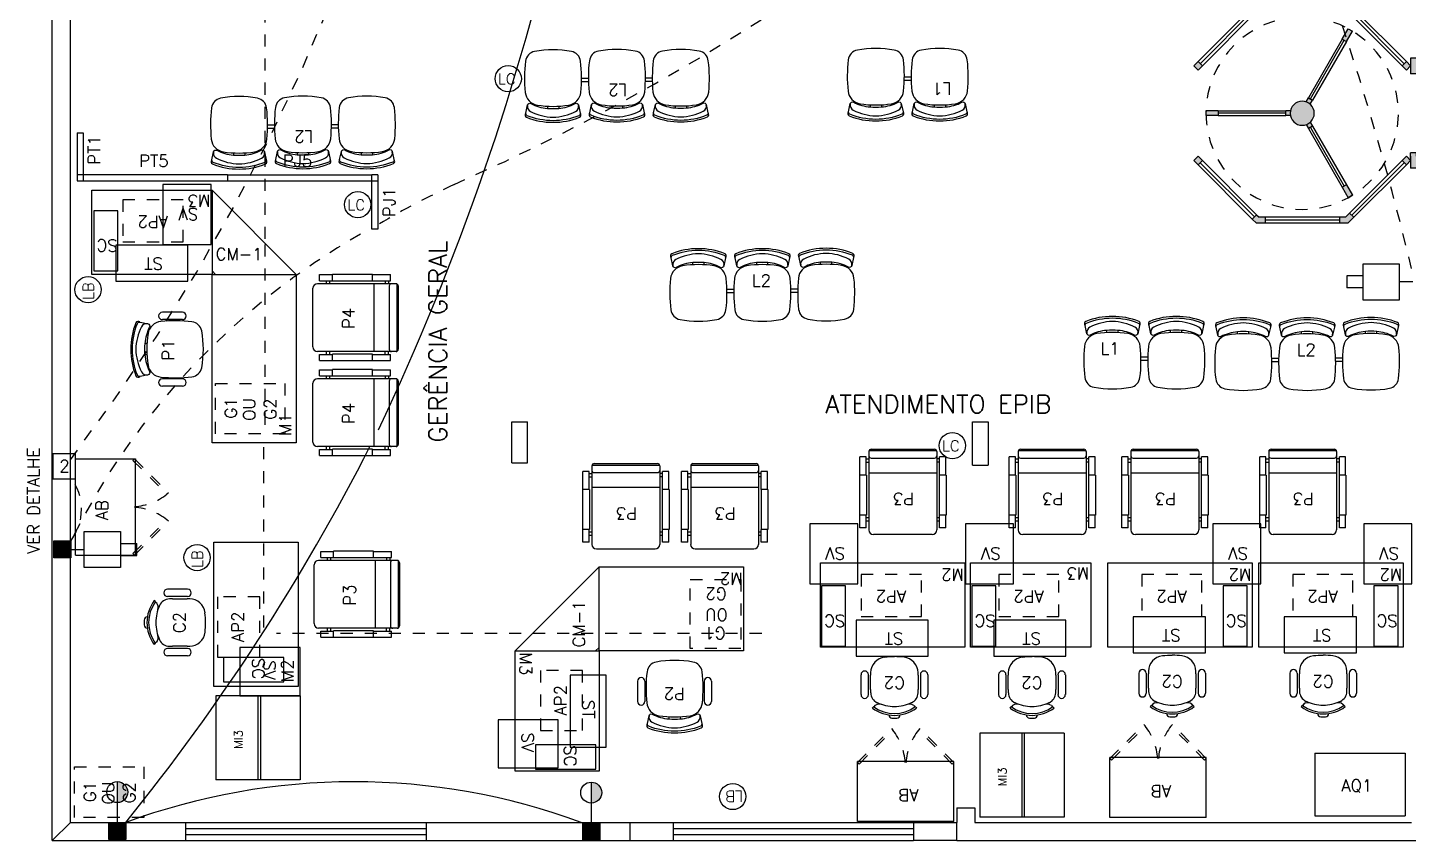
# Model space of a CAD drawing. Extents: x 16 to 124, y 36 to 90.
# Drawn here: x 40.51 to 51.99, y 36.62 to 43.38 of the extents above; entities that cross this region are included whole.
import ezdxf

# ---------------------------------------------------------------- set-up
doc = ezdxf.new("R2010")
doc.units = 0
doc.header["$LTSCALE"] = 0.02
for name, pattern in [('DASHDOT', [1, 0.5, -0.25, 0, -0.25]), ('DASHED2', [0.375, 0.25, -0.125]), ('HIDDEN', [0.375, 0.25, -0.125]), ('HIDDEN2', [0.1875, 0.125, -0.0625])]:
    doc.linetypes.add(name, pattern=pattern)
doc.layers.get('0').update_dxf_attribs({"linetype": 'CONTINUOUS'})
for name, color, linetype in [('ACESSORIOS', 6, 'CONTINUOUS'), ('BLOCOS', 1, 'CONTINUOUS'), ('CADEIRAS', 6, 'CONTINUOUS'), ('CAIXAS', 7, 'CONTINUOUS'), ('CAN-ALARME', 10, 'DASHDOT'), ('CAN-SENSOR', 9, 'DASHED2'), ('CANALETAS', 4, 'CONTINUOUS'), ('CODIGO', 6, 'CONTINUOUS'), ('DIVBIOMBO', 3, 'CONTINUOUS'), ('ESQUAD-SOLID', 6, 'CONTINUOUS'), ('ESQUADRIA', 1, 'CONTINUOUS'), ('ESQUADRIA-F', 6, 'CONTINUOUS'), ('MESAS', 1, 'CONTINUOUS'), ('PAREDES', 7, 'CONTINUOUS'), ('PISO', 6, 'CONTINUOUS'), ('TEXTO', 7, 'CONTINUOUS')]:
    doc.layers.add(name, color=color, linetype=linetype)
doc.styles.add('COTAS', font='romans.shx', dxfattribs={"width": 0.75})
doc.styles.add('ROMANS', font='simplex.shx')

# ---------------------------------------------------------------- blocks, each defined once
blk = doc.blocks.new('MI3')
at = {"layer": 'MESAS'}
for p, q in [((0.7, 0), (0, 0)), ((0, -0.7), (0, 0)), ((0.7, -0.7), (0.7, 0)), ((0.7, -0.35), (0, -0.35)), ((0.7, -0.37), (0, -0.37)), ((0.7, -0.7), (0, -0.7))]:
    blk.add_line(p, q, dxfattribs=at)
at = {"layer": 'CODIGO', "style": 'ROMANS'}
blk.add_text('MI3', height=0.07, dxfattribs=at).set_placement((0.258, -0.222, -0.64))
blk = doc.blocks.new('P3')
at = {"layer": 'CADEIRAS'}
for p, q in [((0, 0), (0, -0.106)), ((0, 0), (0.052, 0)), ((0.052, 0), (0.052, -0.106)), ((0.075, -0.635), (0.075, 0.018)), ((0.113, 0.056), (0.602, 0.056)), ((0.639, -0.635), (0.639, 0.018)), ((0.663, 0), (0.714, 0)), ((0.663, 0), (0.663, -0.106)), ((0.714, 0), (0.714, -0.106)), ((-0.002, -0.439), (-0.002, -0.106)), ((-0.002, -0.106), (0.054, -0.106)), ((0.052, -0.056), (0.075, -0.056)), ((0.052, -0.084), (0.075, -0.084)), ((0.054, -0.439), (0.054, -0.106)), ((0.639, -0.056), (0.663, -0.056)), ((0.639, -0.084), (0.663, -0.084)), ((0.66, -0.106), (0.717, -0.106)), ((0.66, -0.439), (0.66, -0.106)), ((0.717, -0.439), (0.717, -0.106)), ((-0.002, -0.439), (0.054, -0.439)), ((0, -0.439), (0, -0.589)), ((0.052, -0.439), (0.052, -0.589)), ((0.075, -0.455), (0.639, -0.455)), ((0.66, -0.439), (0.717, -0.439)), ((0.663, -0.439), (0.663, -0.589)), ((0.714, -0.439), (0.714, -0.589)), ((0.052, -0.545), (0.075, -0.545)), ((0.052, -0.573), (0.075, -0.573)), ((0.663, -0.545), (0.639, -0.545)), ((0.663, -0.573), (0.639, -0.573)), ((0, -0.589), (0.052, -0.589)), ((0.638, -0.642), (0.076, -0.642)), ((0.62, -0.579), (0.094, -0.579)), ((0.62, -0.654), (0.094, -0.654)), ((0.663, -0.589), (0.714, -0.589))]:
    blk.add_line(p, q, dxfattribs=at)
for centre, radius, start, end in [((0.113, 0.018), 0.0376, 90, 180), ((0.602, 0.018), 0.0376, 0, 90), ((0.094, -0.598), 0.0188, 90, 180), ((0.094, -0.635), 0.0188, 180, 270), ((0.62, -0.598), 0.0188, 0, 90), ((0.62, -0.635), 0.0188, 270, 0)]:
    blk.add_arc(centre, radius, start, end, dxfattribs=at)
at = {"layer": 'CODIGO', "style": 'ROMANS'}
blk.add_text('P3', height=0.1, dxfattribs=at).set_placement((0.263, -0.29))
blk = doc.blocks.new('A$C33302E0F')
at = {"layer": 'CADEIRAS'}
for p, q in [((0.185, 0.455), (0.185, 0.473)), ((0.279, 0.455), (0.279, 0.473)), ((0.716, 0.455), (0.716, 0.473)), ((0.81, 0.455), (0.81, 0.473)), ((1.247, 0.458), (1.247, 0.476)), ((1.341, 0.458), (1.341, 0.476)), ((0.468, 0.253), (0.526, 0.253)), ((0.468, 0.253), (0.478, 0.253)), ((0.999, 0.256), (1.058, 0.256)), ((0.469, 0.225), (0.526, 0.225)), ((1, 0.228), (1.057, 0.228))]:
    blk.add_line(p, q, dxfattribs=at)
for points in [[(0.458, 0.514, 0.481357), (0.453, 0.547, 0.097119), (0.232, 0.589, 0.097119), (0.011, 0.547, 0.481357), (0.005, 0.514)], [(0.185, 0.473, 0.100785), (0.047, 0.433, -0.49505), (0.02, 0.445), (0.006, 0.512, -0.365963), (0.017, 0.534, -0.0944), (0.232, 0.576, -0.0944), (0.447, 0.534, -0.365963), (0.458, 0.512), (0.443, 0.445, -0.49505), (0.416, 0.433, 0.100785), (0.279, 0.473, 0.100785)], [(0.99, 0.514, 0.481357), (0.984, 0.547, 0.097119), (0.763, 0.589, 0.097119), (0.542, 0.547, 0.481357), (0.536, 0.514)], [(0.716, 0.473, 0.100785), (0.578, 0.433, -0.49505), (0.551, 0.445), (0.537, 0.512, -0.365963), (0.548, 0.534, -0.0944), (0.763, 0.576, -0.0944), (0.978, 0.534, -0.365963), (0.989, 0.512), (0.975, 0.445, -0.49505), (0.947, 0.433, 0.100785), (0.81, 0.473, 0.100785)], [(1.521, 0.517, 0.481357), (1.515, 0.55, 0.097119), (1.294, 0.592, 0.097119), (1.073, 0.55, 0.481357), (1.067, 0.517)], [(1.247, 0.476, 0.100785), (1.11, 0.436, -0.49505), (1.082, 0.448), (1.068, 0.515, -0.365963), (1.079, 0.537, -0.0944), (1.294, 0.579, -0.0944), (1.509, 0.537, -0.365963), (1.52, 0.515), (1.506, 0.448, -0.49505), (1.479, 0.436, 0.100785), (1.341, 0.476, 0.100785)], [(0.444, 0.448, 0.344642), (0.419, 0.5, 0.1068), (0.232, 0.547, 0.1068), (0.045, 0.5, 0.344642), (0.02, 0.448)], [(0.975, 0.448, 0.344642), (0.95, 0.5, 0.1068), (0.763, 0.547, 0.1068), (0.576, 0.5, 0.344642), (0.551, 0.448)], [(1.506, 0.451, 0.344642), (1.481, 0.503, 0.1068), (1.294, 0.55, 0.1068), (1.107, 0.503, 0.344642), (1.082, 0.451)]]:
    blk.add_lwpolyline(points, format="xyb", dxfattribs=at)
for points in [[(0.101, 0.446, 0.340817), (0, 0.34, 0.05523), (0.003, 0.081, 0.328643), (0.079, 0, 0.09095), (0.384, 0, 0.328643), (0.461, 0.081, 0.05523), (0.463, 0.34, 0.340817), (0.363, 0.446, 0.077917)], [(0.632, 0.446, 0.340817), (0.532, 0.34, 0.05523), (0.534, 0.081, 0.328643), (0.61, 0, 0.09095), (0.916, 0, 0.328643), (0.992, 0.081, 0.05523), (0.994, 0.34, 0.340817), (0.894, 0.446, 0.077917)], [(1.163, 0.449, 0.340817), (1.063, 0.343, 0.05523), (1.065, 0.084, 0.328643), (1.141, 0.003, 0.09095), (1.447, 0.003, 0.328643), (1.523, 0.084, 0.05523), (1.525, 0.343, 0.340817), (1.425, 0.449, 0.077917)]]:
    blk.add_lwpolyline(points, format="xyb", close=True, dxfattribs=at)
for centre in [(0.232, -0.04), (0.763, -0.04), (1.294, -0.037)]:
    blk.add_arc(centre, 0.515, 84.7595, 95.2405, dxfattribs=at)
at = {"layer": 'CODIGO', "style": 'ROMANS'}
blk.add_text('L2', height=0.1, dxfattribs=at).set_placement((0.676, 0.274))
blk = doc.blocks.new('C2')
at = {"layer": 'CADEIRAS'}
for p, q in [((-0.198, -0.092), (-0.204, -0.084)), ((-0.182, -0.105), (-0.192, -0.092)), ((0.141, -0.105), (0.15, -0.092)), ((0.157, -0.092), (0.163, -0.084)), ((-0.298, -0.361), (-0.298, -0.195)), ((-0.237, -0.361), (-0.237, -0.195)), ((0.196, -0.361), (0.196, -0.195)), ((0.257, -0.361), (0.257, -0.195)), ((-0.218, -0.357), (-0.218, -0.237)), ((0.177, -0.237), (0.177, -0.357))]:
    blk.add_line(p, q, dxfattribs=at)
for centre, radius, start, end in [((-0.021, -0.328), 0.329, 86.4167, 93.5833), ((-0.021, -0.328), 0.305, 53.1301, 126.8699), ((-0.194, -0.089), 0.0047, 216.8699, 305.9604), ((-0.021, -0.328), 0.291, 54.0396, 125.9604), ((-0.146, -0.054), 0.0623, 234.3405, 285.7396), ((-0.021, -0.435), 0.338, 90, 114.9388), ((-0.039, -0.028), 0.0282, 93.5833, 176.6281), ((-0.021, -0.435), 0.338, 65.0612, 90), ((-0.002, -0.028), 0.0282, 3.3719, 86.4167), ((0.105, -0.054), 0.0623, 254.2604, 305.6595), ((0.153, -0.089), 0.0047, 234.0396, 323.1301), ((-0.267, -0.195), 0.0306, 0, 180), ((-0.124, -0.213), 0.094, 114.9388, 178.3074), ((0.675, -0.237), 0.893, 178.3074, 180), ((0.082, -0.213), 0.094, 1.6926, 65.0612), ((-0.716, -0.237), 0.893, 0, 1.6926), ((0.226, -0.195), 0.0306, 0, 180), ((-0.267, -0.361), 0.0306, 180, 0), ((0.487, -0.357), 0.705, 180, 181.7293), ((-0.086, -0.375), 0.132, 181.7293, 263.155), ((0.045, -0.375), 0.132, 276.845, 358.2707), ((-0.528, -0.357), 0.705, 358.2707, 360), ((0.226, -0.361), 0.0306, 180, 0), ((-0.021, 0.171), 0.682, 263.155, 270), ((-0.021, 0.171), 0.681, 270, 276.845)]:
    blk.add_arc(centre, radius, start, end, dxfattribs=at)
at = {"layer": 'CODIGO', "style": 'ROMANS'}
blk.add_text('C2', height=0.1, dxfattribs=at).set_placement((-0.108, -0.343))
blk = doc.blocks.new('AP2')
at = {"layer": 'ACESSORIOS', "linetype": 'HIDDEN'}
blk.add_lwpolyline([(0, 0), (0, -0.35), (0.5, -0.35), (0.5, 0)], close=True, dxfattribs=at)
at = {"layer": 'CODIGO', "style": 'ROMANS'}
blk.add_text('AP2', height=0.1, dxfattribs=at).set_placement((0.125, -0.217))
blk = doc.blocks.new('G1OUG2')
at = {"layer": 'ACESSORIOS', "linetype": 'HIDDEN'}
blk.add_lwpolyline([(0, 0), (-0.42, 0), (-0.42, 0.575), (0, 0.575)], close=True, dxfattribs=at)
at = {"layer": 'CODIGO', "style": 'ROMANS'}
for s, p in [('G1', (-0.293, 0.398)), ('OU', (-0.312, 0.245)), ('G2', (-0.302, 0.07))]:
    blk.add_text(s, height=0.1, dxfattribs=at).set_placement(p)
blk = doc.blocks.new('SC')
at = {"layer": 'ACESSORIOS'}
blk.add_lwpolyline([(0, 0), (0, -0.5), (0.2, -0.5), (0.2, 0)], close=True, dxfattribs=at)
at = {"layer": 'CODIGO', "style": 'ROMANS'}
blk.add_text('SC', height=0.1, dxfattribs=at).set_placement((0.003, -0.261))
blk = doc.blocks.new('SV')
at = {"layer": 'ACESSORIOS'}
blk.add_lwpolyline([(0, 0), (0, -0.5), (0.4, -0.5), (0.4, 0)], close=True, dxfattribs=at)
at = {"layer": 'CODIGO', "style": 'ROMANS'}
blk.add_text('SV', height=0.1, dxfattribs=at).set_placement((0.107, -0.303))
blk = doc.blocks.new('LB')
at = {"layer": 'ACESSORIOS'}
blk.add_circle((0, 0), 0.109, dxfattribs=at)
at = {"layer": 'CODIGO', "style": 'ROMANS'}
blk.add_text('LB', height=0.09, dxfattribs=at).set_placement((-0.086, -0.047))
blk = doc.blocks.new('M3')
at = {"layer": 'MESAS'}
blk.add_lwpolyline([(0, 0), (0, 0.7), (1, 0.7), (1, 0)], close=True, dxfattribs=at)
at = {"layer": 'CODIGO', "style": 'ROMANS'}
blk.add_text('M3', height=0.1, dxfattribs=at).set_placement((0.013, 0.039))
blk = doc.blocks.new('AB')
at = {"layer": 'CODIGO', "linetype": 'HIDDEN2'}
for p, q in [((0, -0.491), (0.281, -0.773)), ((0.013, -0.478), (0.294, -0.76)), ((0.787, -0.478), (0.506, -0.76)), ((0.8, -0.491), (0.519, -0.773)), ((0.281, -0.773), (0.294, -0.76)), ((0.519, -0.773), (0.506, -0.76))]:
    blk.add_line(p, q, dxfattribs=at)
for centre, start, end in [((-0.095, -0.456), 321.9199, 355.9227), ((0.895, -0.456), 184.0773, 218.0801)]:
    blk.add_arc(centre, 0.493, start, end, dxfattribs=at)
at = {"layer": 'MESAS'}
for p, q in [((0, 0), (0.8, 0)), ((0, 0), (0, -0.5)), ((0.8, 0), (0.8, -0.5)), ((0, -0.5), (0.013, -0.5)), ((0.013, -0.5), (0.782, -0.5)), ((0.782, -0.5), (0.8, -0.5)), ((0.8, -0.5), (0.787, -0.5))]:
    blk.add_line(p, q, dxfattribs=at)
at = {"layer": 'MESAS', "linetype": 'HIDDEN2'}
for p, q in [((0.013, -0.478), (0, -0.491)), ((0.787, -0.478), (0.8, -0.491))]:
    blk.add_line(p, q, dxfattribs=at)
at = {"layer": 'CODIGO', "style": 'ROMANS'}
blk.add_text('AB', height=0.1, dxfattribs=at).set_placement((0.291, -0.27))
blk = doc.blocks.new('P1')
at = {"layer": 'CADEIRAS'}
for p, q in [((0, 0), (0, 0.018)), ((0.094, 0), (0.094, 0.018)), ((-0.26, -0.295), (-0.26, -0.128)), ((-0.199, -0.295), (-0.199, -0.128)), ((0.294, -0.295), (0.294, -0.128)), ((0.355, -0.295), (0.355, -0.128))]:
    blk.add_line(p, q, dxfattribs=at)
for points in [[(0.274, 0.059, 0.481357), (0.268, 0.092, 0.097119), (0.047, 0.134, 0.097119), (-0.174, 0.092, 0.481357), (-0.18, 0.059)], [(0, 0.018, 0.100785), (-0.138, -0.022, -0.49505), (-0.165, -0.009), (-0.179, 0.057, -0.365963), (-0.168, 0.079, -0.0944), (0.047, 0.121, -0.0944), (0.262, 0.079, -0.365963), (0.273, 0.057), (0.259, -0.009, -0.49505), (0.232, -0.022, 0.100785), (0.094, 0.018, 0.100785)], [(0.259, -0.007, 0.344642), (0.234, 0.045, 0.1068), (0.047, 0.093, 0.1068), (-0.14, 0.045, 0.344642), (-0.165, -0.007)]]:
    blk.add_lwpolyline(points, format="xyb", dxfattribs=at)
blk.add_lwpolyline([(-0.084, -0.009, 0.340817), (-0.184, -0.115, 0.05523), (-0.182, -0.374, 0.328643), (-0.106, -0.455, 0.09095), (0.2, -0.455, 0.328643), (0.276, -0.374, 0.05523), (0.278, -0.115, 0.340817), (0.178, -0.009, 0.077917)], format="xyb", close=True, dxfattribs=at)
for centre, radius, start, end in [((0.047, -0.495), 0.515, 84.7595, 95.2405), ((-0.229, -0.128), 0.0306, 0, 180), ((0.324, -0.128), 0.0306, 0, 180), ((-0.229, -0.295), 0.0306, 180, 0), ((0.324, -0.295), 0.0306, 180, 0)]:
    blk.add_arc(centre, radius, start, end, dxfattribs=at)
at = {"layer": 'CODIGO', "style": 'ROMANS'}
blk.add_text('P1', height=0.1, dxfattribs=at).set_placement((-0.046, -0.226))
blk = doc.blocks.new('CM-1')
at = {"layer": 'MESAS'}
blk.add_lwpolyline([(-0.03, 0.7), (-0.03, 0.03), (0, 0), (0.67, 0)], close=True, dxfattribs=at)
at = {"layer": 'CODIGO', "style": 'ROMANS'}
blk.add_text('CM-1', height=0.1, dxfattribs=at).set_placement((0, 0.119))
blk = doc.blocks.new('ST')
at = {"layer": 'ACESSORIOS'}
blk.add_lwpolyline([(0, 0), (0, -0.3), (0.6, -0.3), (0.6, 0)], close=True, dxfattribs=at)
at = {"layer": 'CODIGO', "style": 'ROMANS'}
blk.add_text('ST', height=0.1, dxfattribs=at).set_placement((0.207, -0.197))
blk = doc.blocks.new('LC')
at = {"layer": 'ACESSORIOS'}
blk.add_circle((0, 0), 0.109, dxfattribs=at)
at = {"layer": 'CODIGO', "style": 'ROMANS'}
blk.add_text('LC', height=0.09, dxfattribs=at).set_placement((-0.086, -0.047))
blk = doc.blocks.new('PORTA-GIRA')
at = {"layer": 'ESQUAD-SOLID'}
h = blk.add_hatch(color=256, dxfattribs=at)
h.paths.add_polyline_path([(0.1, 2.167), (0.065, 2.202), (0.029, 2.167), (0.065, 2.131)])
h.paths.add_polyline_path([(-0.372, 1.695), (-0.407, 1.73), (-0.457, 1.68), (-0.457, 1.61), (-0.407, 1.61), (-0.407, 1.66)])
h.paths.add_polyline_path([(0.479, 2.101, 0.012502), (0.439, 2.101), (0.439, 2.001), (0.479, 2.001)])
h.paths.add_polyline_path([(0.853, 2.202), (0.817, 2.167), (0.853, 2.131), (0.888, 2.167)])
h.paths.add_polyline_path([(1.374, 1.68), (1.339, 1.716), (1.304, 1.68), (1.324, 1.66), (1.324, 1.61), (1.374, 1.61)])
h.paths.add_polyline_path([(1.374, 0.992), (1.324, 0.992), (1.324, 0.942), (1.289, 0.907), (1.324, 0.872), (1.374, 0.922)])
h.paths.add_polyline_path([(0.853, 0.471), (0.817, 0.435), (0.853, 0.4), (0.888, 0.435)])
h.paths.add_polyline_path([(0.065, 0.471), (0.029, 0.435), (0.065, 0.4), (0.1, 0.435)])
h.paths.add_polyline_path([(-0.372, 0.907), (-0.407, 0.942), (-0.407, 0.992), (-0.457, 0.992), (-0.457, 0.922), (-0.407, 0.872)])
h.paths.add_polyline_path([(-0.138, 0.934), (-0.158, 0.968), (-0.244, 0.918, 0.012502), (-0.224, 0.884)])
h.paths.add_polyline_path([(1.075, 0.968), (1.055, 0.934), (1.141, 0.884, 0.012502), (1.161, 0.918)])
h.paths.add_polyline_path([(0.559, 1.301, 1), (0.359, 1.301, 1)])
h.paths.add_polyline_path([(0.1, 0.35), (0, 0.35), (0, 0), (0.1, 0)])
h.paths.add_polyline_path([(0.13, 0.4), (0.065, 0.4), (0, 0.4), (0, 0.35), (0.1, 0.35), (0.13, 0.35)])
h.paths.add_polyline_path([(0.917, 0.4), (0.817, 0.4), (0.787, 0.4), (0.787, 0.35), (0.817, 0.35), (0.917, 0.35)])
h.paths.add_polyline_path([(0.917, 0.35), (0.817, 0.35), (0.817, 0), (0.917, 0)])
h.paths.add_polyline_path([(0.479, 1.438), (0.439, 1.438), (0.439, 1.399, -0.101021), (0.479, 1.399)])
h.paths.add_polyline_path([(0.587, 1.25), (0.553, 1.269, -0.101021), (0.533, 1.235), (0.567, 1.215)])
h.paths.add_polyline_path([(0.364, 1.269), (0.33, 1.25), (0.35, 1.215), (0.384, 1.235, -0.101021)])
at = {"layer": 'ESQUADRIA'}
for p, q in [((0.029, 2.167), (0.065, 2.202)), ((0.065, 2.202), (0.1, 2.167)), ((0.853, 2.202), (0.817, 2.167)), ((0.853, 2.202), (0.888, 2.167)), ((-0.389, 1.713), (0.047, 2.149)), ((0.029, 2.167), (0.065, 2.131)), ((0.065, 2.131), (0.1, 2.167)), ((0.439, 2.001), (0.439, 2.101)), ((0.439, 2.101), (0.479, 2.101)), ((0.479, 2.001), (0.479, 2.101)), ((0.817, 2.167), (0.853, 2.131)), ((0.888, 2.167), (0.853, 2.131)), ((1.321, 1.698), (0.87, 2.149)), ((0.439, 2.001), (0.479, 2.001)), ((0.459, 1.438), (0.459, 2.001)), ((-0.407, 1.73), (-0.457, 1.68)), ((-0.407, 1.73), (-0.372, 1.695)), ((-0.457, 1.68), (-0.457, 1.61)), ((-0.407, 1.61), (-0.457, 1.61)), ((-0.432, 1.61), (-0.432, 0.992)), ((-0.372, 1.695), (-0.407, 1.66)), ((-0.407, 1.66), (-0.407, 1.61)), ((1.339, 1.716), (1.304, 1.68)), ((1.304, 1.68), (1.324, 1.66)), ((1.324, 1.61), (1.324, 1.66)), ((1.324, 1.61), (1.374, 1.61)), ((1.339, 1.716), (1.374, 1.68)), ((1.349, 0.992), (1.349, 1.61)), ((1.374, 1.61), (1.374, 1.68)), ((0.479, 1.438), (0.439, 1.438)), ((0.439, 1.399), (0.439, 1.438)), ((0.479, 1.399), (0.479, 1.438)), ((0.364, 1.269), (0.33, 1.25)), ((0.553, 1.269), (0.587, 1.25)), ((0.34, 1.233), (-0.148, 0.951)), ((0.33, 1.25), (0.35, 1.215)), ((0.384, 1.235), (0.35, 1.215)), ((0.533, 1.235), (0.567, 1.215)), ((0.567, 1.215), (0.587, 1.25)), ((0.577, 1.233), (1.065, 0.951)), ((-0.457, 0.992), (-0.457, 0.922)), ((-0.407, 0.992), (-0.457, 0.992)), ((-0.407, 0.872), (-0.457, 0.922)), ((-0.407, 0.992), (-0.407, 0.942)), ((-0.372, 0.907), (-0.407, 0.942)), ((-0.158, 0.968), (-0.244, 0.918)), ((-0.244, 0.918), (-0.224, 0.884)), ((-0.138, 0.934), (-0.224, 0.884)), ((-0.158, 0.968), (-0.138, 0.934)), ((1.055, 0.934), (1.075, 0.968)), ((1.055, 0.934), (1.141, 0.884)), ((1.075, 0.968), (1.161, 0.918)), ((1.141, 0.884), (1.161, 0.918)), ((1.289, 0.907), (1.324, 0.942)), ((1.324, 0.942), (1.324, 0.992)), ((1.324, 0.992), (1.374, 0.992)), ((1.324, 0.872), (1.374, 0.922)), ((1.374, 0.922), (1.374, 0.992)), ((-0.372, 0.907), (-0.407, 0.872)), ((-0.389, 0.889), (0.047, 0.453)), ((0.87, 0.453), (1.307, 0.889)), ((1.289, 0.907), (1.324, 0.872)), ((0.065, 0.471), (0.029, 0.435)), ((0.1, 0.435), (0.065, 0.471)), ((0.817, 0.435), (0.853, 0.471)), ((0.853, 0.471), (0.888, 0.435)), ((0, 0), (0, 0.4)), ((0, 0.4), (0.1, 0.4)), ((0, 0.35), (0.1, 0.35)), ((0.065, 0.4), (0.029, 0.435)), ((0.1, 0.435), (0.065, 0.4)), ((0.065, 0.4), (0.13, 0.4)), ((0.1, 0), (0.1, 0.35)), ((0.1, 0.35), (0.13, 0.35)), ((0.13, 0.35), (0.13, 0.4)), ((0.787, 0.35), (0.787, 0.4)), ((0.853, 0.4), (0.787, 0.4)), ((0.817, 0.35), (0.787, 0.35)), ((0.817, 0.435), (0.853, 0.4)), ((0.817, 0.4), (0.917, 0.4)), ((0.817, 0), (0.817, 0.35)), ((0.817, 0.35), (0.917, 0.35)), ((0.853, 0.4), (0.888, 0.435)), ((0.917, 0), (0.917, 0.4)), ((0, 0), (0.1, 0)), ((0.817, 0), (0.917, 0))]:
    blk.add_line(p, q, dxfattribs=at)
blk.add_circle((0.459, 1.301), 0.1, dxfattribs=at)
at = {"layer": 'ESQUADRIA-F'}
for p, q in [((-0.407, 1.73), (0.029, 2.167)), ((-0.372, 1.695), (0.065, 2.131)), ((1.304, 1.68), (0.853, 2.131)), ((1.339, 1.716), (0.888, 2.167)), ((0.439, 2.001), (0.439, 1.438)), ((0.479, 2.001), (0.479, 1.438)), ((-0.457, 1.61), (-0.457, 0.992)), ((-0.407, 1.61), (-0.407, 0.992)), ((1.324, 0.992), (1.324, 1.61)), ((1.374, 0.992), (1.374, 1.61)), ((-0.158, 0.968), (0.33, 1.25)), ((-0.138, 0.934), (0.35, 1.215)), ((0.567, 1.215), (1.055, 0.934)), ((0.587, 1.25), (1.075, 0.968)), ((-0.407, 0.872), (0.029, 0.435)), ((-0.372, 0.907), (0.065, 0.471)), ((0.853, 0.471), (1.289, 0.907)), ((0.888, 0.435), (1.324, 0.872))]:
    blk.add_line(p, q, dxfattribs=at)
at = {"layer": 'PISO', "linetype": 'HIDDEN'}
blk.add_circle((0.459, 1.301), 0.8, dxfattribs=at)
blk = doc.blocks.new('M2')
at = {"layer": 'MESAS'}
blk.add_lwpolyline([(0, 0), (0, 0.7), (1.2, 0.7), (1.2, 0)], close=True, dxfattribs=at)
at = {"layer": 'CODIGO', "style": 'ROMANS'}
blk.add_text('M2', height=0.1, dxfattribs=at).set_placement((0.007, 0.05))
blk = doc.blocks.new('P2')
at = {"layer": 'CADEIRAS'}
for p, q in [((0, 0), (0, 0.018)), ((0.094, 0), (0.094, 0.018)), ((-0.26, -0.295), (-0.26, -0.128)), ((-0.199, -0.295), (-0.199, -0.128)), ((0.294, -0.295), (0.294, -0.128)), ((0.355, -0.295), (0.355, -0.128))]:
    blk.add_line(p, q, dxfattribs=at)
for points in [[(0.274, 0.059, 0.481357), (0.268, 0.092, 0.097119), (0.047, 0.134, 0.097119), (-0.174, 0.092, 0.481357), (-0.18, 0.059)], [(0, 0.018, 0.100785), (-0.138, -0.022, -0.49505), (-0.165, -0.009), (-0.179, 0.057, -0.365963), (-0.168, 0.079, -0.0944), (0.047, 0.121, -0.0944), (0.262, 0.079, -0.365963), (0.273, 0.057), (0.259, -0.009, -0.49505), (0.232, -0.022, 0.100785), (0.094, 0.018, 0.100785)], [(0.259, -0.007, 0.344642), (0.234, 0.045, 0.1068), (0.047, 0.093, 0.1068), (-0.14, 0.045, 0.344642), (-0.165, -0.007)]]:
    blk.add_lwpolyline(points, format="xyb", dxfattribs=at)
blk.add_lwpolyline([(-0.084, -0.009, 0.340817), (-0.184, -0.115, 0.05523), (-0.182, -0.374, 0.328643), (-0.106, -0.455, 0.09095), (0.2, -0.455, 0.328643), (0.276, -0.374, 0.05523), (0.278, -0.115, 0.340817), (0.178, -0.009, 0.077917)], format="xyb", close=True, dxfattribs=at)
for centre, radius, start, end in [((0.047, -0.495), 0.515, 84.7595, 95.2405), ((-0.229, -0.128), 0.0306, 0, 180), ((0.324, -0.128), 0.0306, 0, 180), ((-0.229, -0.295), 0.0306, 180, 0), ((0.324, -0.295), 0.0306, 180, 0)]:
    blk.add_arc(centre, radius, start, end, dxfattribs=at)
at = {"layer": 'CODIGO', "style": 'ROMANS'}
blk.add_text('P2', height=0.1, dxfattribs=at).set_placement((-0.04, -0.241))
blk = doc.blocks.new('AQ1')
at = {"layer": 'MESAS'}
for p, q in [((0, 0), (0, -0.52)), ((0, 0), (0.75, 0)), ((0.75, 0), (0.75, -0.52)), ((0, -0.52), (0.75, -0.52))]:
    blk.add_line(p, q, dxfattribs=at)
at = {"layer": 'CODIGO', "style": 'ROMANS'}
blk.add_text('AQ1', height=0.1, dxfattribs=at).set_placement((0.219, -0.317))
blk = doc.blocks.new('A$C2DC308E3')
at = {"layer": 'CADEIRAS'}
for p, q in [((0.185, 0.455), (0.185, 0.473)), ((0.279, 0.455), (0.279, 0.473)), ((0.716, 0.455), (0.716, 0.473)), ((0.81, 0.455), (0.81, 0.473)), ((0.468, 0.253), (0.526, 0.253)), ((0.468, 0.253), (0.478, 0.253)), ((0.469, 0.225), (0.526, 0.225))]:
    blk.add_line(p, q, dxfattribs=at)
for points in [[(0.458, 0.514, 0.481357), (0.453, 0.547, 0.097119), (0.232, 0.589, 0.097119), (0.011, 0.547, 0.481357), (0.005, 0.514)], [(0.185, 0.473, 0.100785), (0.047, 0.433, -0.49505), (0.02, 0.445), (0.006, 0.512, -0.365963), (0.017, 0.534, -0.0944), (0.232, 0.576, -0.0944), (0.447, 0.534, -0.365963), (0.458, 0.512), (0.443, 0.445, -0.49505), (0.416, 0.433, 0.100785), (0.279, 0.473, 0.100785)], [(0.99, 0.514, 0.481357), (0.984, 0.547, 0.097119), (0.763, 0.589, 0.097119), (0.542, 0.547, 0.481357), (0.536, 0.514)], [(0.716, 0.473, 0.100785), (0.578, 0.433, -0.49505), (0.551, 0.445), (0.537, 0.512, -0.365963), (0.548, 0.534, -0.0944), (0.763, 0.576, -0.0944), (0.978, 0.534, -0.365963), (0.989, 0.512), (0.975, 0.445, -0.49505), (0.947, 0.433, 0.100785), (0.81, 0.473, 0.100785)], [(0.444, 0.448, 0.344642), (0.419, 0.5, 0.1068), (0.232, 0.547, 0.1068), (0.045, 0.5, 0.344642), (0.02, 0.448)], [(0.975, 0.448, 0.344642), (0.95, 0.5, 0.1068), (0.763, 0.547, 0.1068), (0.576, 0.5, 0.344642), (0.551, 0.448)]]:
    blk.add_lwpolyline(points, format="xyb", dxfattribs=at)
for points in [[(0.101, 0.446, 0.340817), (0, 0.34, 0.05523), (0.003, 0.081, 0.328643), (0.079, 0, 0.09095), (0.384, 0, 0.328643), (0.461, 0.081, 0.05523), (0.463, 0.34, 0.340817), (0.363, 0.446, 0.077917)], [(0.632, 0.446, 0.340817), (0.532, 0.34, 0.05523), (0.534, 0.081, 0.328643), (0.61, 0, 0.09095), (0.916, 0, 0.328643), (0.992, 0.081, 0.05523), (0.994, 0.34, 0.340817), (0.894, 0.446, 0.077917)]]:
    blk.add_lwpolyline(points, format="xyb", close=True, dxfattribs=at)
for centre in [(0.232, -0.04), (0.763, -0.04)]:
    blk.add_arc(centre, 0.515, 84.7595, 95.2405, dxfattribs=at)
at = {"layer": 'CODIGO', "style": 'ROMANS'}
blk.add_text('L1', height=0.1, dxfattribs=at).set_placement((0.133, 0.273))

msp = doc.modelspace()

# ---------------------------------------------------------------- hatches: boundary and pattern name
at = {"layer": 'CAIXAS'}
for points in [[(40.72946, 39.11198), (40.72946, 38.97198), (40.86946, 38.97198), (40.86946, 39.11198)], [(41.25636, 37.11063), (41.25636, 36.93656, 0.41421356), (41.3434, 37.02359, 0.41421356)], [(45.19636, 37.1062), (45.19636, 36.93214, 0.41421356), (45.2834, 37.01917, 0.41421356)], [(41.32636, 36.7708), (41.18636, 36.7708), (41.18636, 36.6308), (41.32636, 36.6308)], [(45.26636, 36.76637), (45.12636, 36.76637), (45.12636, 36.62637), (45.26636, 36.62637)]]:
    msp.add_hatch(color=256, dxfattribs=at).paths.add_polyline_path(points)

# ---------------------------------------------------------------- linework, layer by layer
at = {"layer": 'CADEIRAS'}
for p, q in [((42.93852, 41.27505), (42.93852, 41.32675)), ((42.93852, 41.32675), (43.04418, 41.32675)), ((43.04418, 41.27274), (43.04418, 41.32905)), ((43.37725, 41.32905), (43.04418, 41.32905)), ((43.37725, 41.27274), (43.37725, 41.32905)), ((43.37725, 41.32675), (43.52766, 41.32675)), ((43.52766, 41.27505), (43.52766, 41.32675)), ((42.88261, 40.72515), (42.88261, 41.21395)), ((43.57382, 41.25155), (42.92021, 41.25155)), ((42.93852, 41.27505), (43.04418, 41.27505)), ((42.99427, 41.25155), (42.99427, 41.27505)), ((43.02247, 41.25155), (43.02247, 41.27505)), ((43.37725, 41.27274), (43.04418, 41.27274)), ((43.37725, 41.27505), (43.52766, 41.27505)), ((43.39304, 40.68755), (43.39304, 41.25155)), ((43.48329, 41.27505), (43.48329, 41.25155)), ((43.51149, 41.27505), (43.51149, 41.25155)), ((43.5177, 41.23275), (43.5177, 40.70635)), ((43.58017, 41.25044), (43.58017, 40.68865)), ((43.59262, 41.23275), (43.59262, 40.70635)), ((43.57382, 40.68755), (42.92021, 40.68755)), ((42.93852, 40.66405), (43.04418, 40.66405)), ((42.93852, 40.61235), (42.93852, 40.66405)), ((42.99427, 40.66405), (42.99427, 40.68755)), ((43.02247, 40.66405), (43.02247, 40.68755)), ((43.04418, 40.61004), (43.04418, 40.66635)), ((43.37725, 40.66635), (43.04418, 40.66635)), ((43.37725, 40.61004), (43.37725, 40.66635)), ((43.37725, 40.66405), (43.52766, 40.66405)), ((43.48329, 40.66405), (43.48329, 40.68755)), ((43.51149, 40.66405), (43.51149, 40.68755)), ((43.52766, 40.61235), (43.52766, 40.66405)), ((42.93852, 40.61235), (43.04418, 40.61235)), ((42.93852, 40.48417), (42.93852, 40.53587)), ((42.93852, 40.53587), (43.04418, 40.53587)), ((43.37725, 40.61004), (43.04418, 40.61004)), ((43.04418, 40.48187), (43.04418, 40.53818)), ((43.37725, 40.53818), (43.04418, 40.53818)), ((43.37725, 40.61235), (43.52766, 40.61235)), ((43.37725, 40.48187), (43.37725, 40.53818)), ((43.37725, 40.53587), (43.52766, 40.53587)), ((43.52766, 40.48417), (43.52766, 40.53587)), ((42.88261, 39.93427), (42.88261, 40.42307)), ((43.57382, 40.46067), (42.92021, 40.46067)), ((42.93852, 40.48417), (43.04418, 40.48417)), ((42.99427, 40.46067), (42.99427, 40.48417)), ((43.02247, 40.46067), (43.02247, 40.48417)), ((43.37725, 40.48187), (43.04418, 40.48187)), ((43.37725, 40.48417), (43.52766, 40.48417)), ((43.39304, 39.89667), (43.39304, 40.46067)), ((43.48329, 40.48417), (43.48329, 40.46067)), ((43.51149, 40.48417), (43.51149, 40.46067)), ((43.5177, 40.44187), (43.5177, 39.91547)), ((43.58017, 40.45957), (43.58017, 39.89778)), ((43.59262, 40.44187), (43.59262, 39.91547)), ((43.57382, 39.89667), (42.92021, 39.89667)), ((42.93852, 39.87317), (43.04418, 39.87317)), ((42.93852, 39.82147), (42.93852, 39.87317)), ((42.99427, 39.87317), (42.99427, 39.89667)), ((43.02247, 39.87317), (43.02247, 39.89667)), ((43.04418, 39.81917), (43.04418, 39.87548)), ((43.37725, 39.87548), (43.04418, 39.87548)), ((43.37725, 39.81917), (43.37725, 39.87548)), ((43.37725, 39.87317), (43.52766, 39.87317)), ((43.48329, 39.87317), (43.48329, 39.89667)), ((43.51149, 39.87317), (43.51149, 39.89667)), ((43.52766, 39.82147), (43.52766, 39.87317)), ((42.93852, 39.82147), (43.04418, 39.82147)), ((43.37725, 39.81917), (43.04418, 39.81917)), ((43.37725, 39.82147), (43.52766, 39.82147))]:
    msp.add_line(p, q, dxfattribs=at)
for centre, radius, start, end in [((42.92021, 41.21395), 0.0376, 90, 180), ((43.5365, 41.23275), 0.0188, 90, 180), ((43.57382, 41.23275), 0.0188, 0, 90), ((42.92021, 40.72515), 0.0376, 180, 270), ((43.5365, 40.70635), 0.0188, 180, 270), ((43.57382, 40.70635), 0.0188, 270, 0), ((42.92021, 40.42307), 0.0376, 90, 180), ((43.5365, 40.44187), 0.0188, 90, 180), ((43.57382, 40.44187), 0.0188, 0, 90), ((42.92021, 39.93427), 0.0376, 180, 270), ((43.5365, 39.91547), 0.0188, 180, 270), ((43.57382, 39.91547), 0.0188, 270, 0)]:
    msp.add_arc(centre, radius, start, end, dxfattribs=at)
at = {"layer": 'CAIXAS'}
for p, q in [((51.47746, 41.31587), (51.47746, 41.21587)), ((51.61338, 41.31587), (51.47746, 41.31587)), ((51.61338, 41.21587), (51.47746, 41.21587)), ((52.02572, 41.26587), (51.91338, 41.26587)), ((40.72164, 39.84079), (40.72164, 39.62997)), ((40.72164, 39.84079), (40.90734, 39.84079)), ((40.90734, 39.84079), (40.90734, 39.62997)), ((40.72164, 39.62997), (40.90734, 39.62997)), ((40.86946, 39.04198), (40.9818, 39.04198)), ((41.2818, 39.09198), (41.41771, 39.09198)), ((41.41771, 38.99198), (41.41771, 39.09198)), ((41.2818, 38.99198), (41.41771, 38.99198)), ((41.25636, 37.11063), (41.25636, 36.7708)), ((45.19636, 37.1062), (45.19636, 36.76637))]:
    msp.add_line(p, q, dxfattribs=at)
for points in [[(51.61338, 41.41587), (51.91338, 41.41587), (51.91338, 41.11587), (51.61338, 41.11587)], [(41.2818, 38.89198), (40.9818, 38.89198), (40.9818, 39.19198), (41.2818, 39.19198)], [(40.86946, 38.97198), (40.72946, 38.97198), (40.72946, 39.11198), (40.86946, 39.11198)], [(41.18636, 36.6308), (41.18636, 36.7708), (41.32636, 36.7708), (41.32636, 36.6308)], [(45.12636, 36.62637), (45.12636, 36.76637), (45.26636, 36.76637), (45.26636, 36.62637)]]:
    msp.add_lwpolyline(points, close=True, dxfattribs=at)
for centre in [(41.25636, 37.02359), (45.19636, 37.01917)]:
    msp.add_circle(centre, 0.08703, dxfattribs=at)
at = {"layer": 'CAN-ALARME'}
for p, q in [((42.487, 41.62346), (42.487, 48.93842)), ((42.487, 40.0769), (42.487, 41.62346)), ((42.47388, 38.39151), (42.47388, 39.90283)), ((46.61313, 38.3438), (42.58079, 38.3438))]:
    msp.add_line(p, q, dxfattribs=at)
at = {"layer": 'CAN-SENSOR'}
for centre, radius, start, end in [((27.56259, 49.87043), 16.69292, 322.841839, 357.090899), ((36.49035, 59.2288), 18.74742, 293.800003, 316.533931), ((28.32463, 35.73091), 24.35482, 13.407006, 25.82898), ((47.01433, 35.69375), 7.03432, 114.871601, 120.6183), ((46.26611, 36.42841), 6.02705, 119.70442, 153.560448), ((40.52657, 39.37542), 0.43205, 321.857891, 38.142109)]:
    msp.add_arc(centre, radius, start, end, dxfattribs=at)
at = {"layer": 'CANALETAS'}
msp.add_line((40.71636, 36.62198), (40.86636, 36.77198), dxfattribs=at)
for centre, radius, start, end in [((24.3964, 49.06315), 21.06282, 334.622018, 359.915196), ((27.44058, 48.01102), 17.86498, 321.010626, 333.009442), ((43.22039, 31.63892), 5.47024, 69.778069, 110.257645)]:
    msp.add_arc(centre, radius, start, end, dxfattribs=at)
at = {"layer": 'DIVBIOMBO'}
for p, q in [((40.92326, 42.50623), (40.92326, 42.10623)), ((40.92326, 42.50623), (40.97326, 42.50623)), ((40.97326, 42.50623), (40.97326, 42.10623)), ((42.17326, 42.15623), (40.92326, 42.15623)), ((42.17326, 42.15623), (42.17326, 42.10623)), ((40.92326, 42.10623), (42.17326, 42.10623))]:
    msp.add_line(p, q, dxfattribs=at)
at = {"layer": 'DIVBIOMBO', "color": 250}
for p, q in [((42.17326, 42.15623), (43.37326, 42.15623)), ((43.37326, 41.70623), (43.37326, 42.15623)), ((43.42326, 42.15623), (43.37326, 42.15623)), ((43.42326, 42.15623), (43.42326, 41.70623)), ((42.17326, 42.10623), (43.37326, 42.10623)), ((43.37326, 42.10623), (43.42326, 42.10623)), ((43.42326, 41.70623), (43.37326, 41.70623))]:
    msp.add_line(p, q, dxfattribs=at)
at = {"layer": 'ESQUADRIA'}
for p, q in [((41.82636, 36.77198), (43.82636, 36.77198)), ((45.87636, 36.77198), (47.87636, 36.77198)), ((41.82636, 36.72198), (43.82636, 36.72198)), ((41.82636, 36.67198), (43.82636, 36.67198)), ((41.82636, 36.62198), (43.82636, 36.62198)), ((45.87636, 36.72198), (47.87636, 36.72198)), ((45.87636, 36.67198), (47.87636, 36.67198)), ((45.87636, 36.62198), (47.87636, 36.62198))]:
    msp.add_line(p, q, dxfattribs=at)
at = {"layer": 'MESAS'}
for p, q in [((42.04391, 39.92926), (42.04391, 41.32926)), ((42.04391, 41.32926), (42.74391, 41.32926)), ((42.74391, 41.32926), (42.74391, 39.92926)), ((42.74391, 39.92926), (42.04391, 39.92926))]:
    msp.add_line(p, q, dxfattribs=at)
msp.add_lwpolyline([(42.05886, 37.9011), (42.05886, 39.1011), (42.75886, 39.1011), (42.75886, 37.9011)], close=True, dxfattribs=at)
at = {"layer": 'PAREDES'}
for p, q in [((40.71636, 36.62198), (40.71636, 49.18198)), ((40.86636, 36.77198), (40.86636, 49.03198)), ((44.53569, 39.76283), (44.53569, 40.10283)), ((44.53569, 40.10283), (44.66569, 40.10283)), ((44.66569, 39.76283), (44.66569, 40.10283)), ((48.36597, 40.10241), (48.49572, 40.10241)), ((48.36597, 39.74241), (48.36597, 40.10241)), ((48.49572, 40.10241), (48.49572, 39.74241)), ((44.53569, 39.76283), (44.66569, 39.76283)), ((48.36597, 39.74241), (48.49572, 39.74241)), ((48.23636, 36.89198), (48.38636, 36.89198)), ((48.23636, 36.89198), (48.23636, 36.77198)), ((48.38636, 36.89198), (48.38636, 36.77198)), ((40.86636, 36.77198), (41.82636, 36.77198)), ((41.82636, 36.62198), (41.82636, 36.77198)), ((43.82626, 36.77198), (45.51636, 36.77198)), ((43.82626, 36.62198), (43.82626, 36.77198)), ((45.51636, 36.77198), (45.51636, 36.62198)), ((45.51636, 36.77198), (45.87636, 36.77198)), ((45.87636, 36.77198), (45.87636, 36.62198)), ((47.87636, 36.77198), (47.87636, 36.62198)), ((47.87636, 36.77198), (48.23636, 36.77198)), ((48.23636, 36.62198), (48.23636, 36.77198)), ((48.38636, 36.77198), (52.01572, 36.77198)), ((40.71636, 36.62198), (41.82636, 36.62198)), ((43.82626, 36.62198), (45.51636, 36.62198)), ((45.51636, 36.62198), (45.87636, 36.62198)), ((48.23636, 36.62198), (47.87636, 36.62198)), ((48.23636, 36.62198), (52.22092, 36.62198))]:
    msp.add_line(p, q, dxfattribs=at)

# ---------------------------------------------------------------- block references
for name, p, rotation in [('M3', (42.04391, 42.02926), 180), ('SV', (42.03605, 41.57768), 180), ('AP2', (41.80344, 41.5989), 180), ('SC', (41.26218, 41.35864), 180), ('ST', (41.84325, 41.27162), 180), ('LB', (41.01348, 41.20199), 90), ('G1OUG2', (42.64847, 40.42277), 90), ('P3', (48.14369, 39.22145), 180), ('P3', (49.3847, 39.22145), 180), ('P3', (50.32141, 39.22145), 180), ('P3', (51.46756, 39.22145), 180), ('AB', (40.90899, 38.99463), 90), ('P3', (45.84123, 39.10121), 180), ('P3', (46.66195, 39.10121), 180), ('SV', (47.41325, 38.75586), 180), ('SV', (48.70729, 38.75586), 180), ('SV', (50.76266, 38.75586), 180), ('SV', (52.01726, 38.75586), 180), ('LB', (41.91983, 38.97383), 90), ('P3', (42.94816, 38.31133), 90), ('M2', (48.30177, 38.92951), 180), ('M3', (49.35013, 38.92951), 180), ('M2', (50.69155, 38.92951), 180), ('M2', (51.94616, 38.92951), 180), ('CM-1', (45.26275, 38.22716), 89.99999999999999), ('M2', (46.46275, 38.89716), 180), ('AP2', (47.94063, 38.48371), 180), ('AP2', (49.0844, 38.48371), 180), ('AP2', (50.27307, 38.48371), 180), ('AP2', (51.52768, 38.48371), 180), ('C2', (41.47971, 38.45413), 90), ('G1OUG2', (46.01995, 38.79238), 180), ('SC', (47.31055, 38.23759), 180), ('SC', (48.5604, 38.23759), 180), ('SC', (50.64849, 38.23759), 180), ('SC', (51.9031, 38.23759), 180), ('AP2', (42.09059, 38.14695), 90), ('ST', (47.99807, 38.15385), 180), ('ST', (49.14185, 38.15385), 180), ('ST', (50.3024, 38.18079), 180), ('ST', (51.557, 38.18079), 180), ('SV', (42.77572, 38.22547), 270), ('SC', (42.64017, 38.14158), 270), ('M3', (44.56275, 38.19716), 270), ('C2', (47.69567, 37.63891), 180), ('C2', (48.83944, 37.63891), 180), ('C2', (50.00517, 37.65037), 180), ('C2', (51.25978, 37.65037), 180), ('AP2', (44.77441, 37.53594), 90), ('ST', (45.32039, 37.9965), 270), ('SV', (44.92239, 37.62534), 270), ('AB', (48.20991, 36.77925), 180), ('AB', (50.30838, 36.81226), 180), ('SC', (45.23337, 37.41543), 270), ('G1OUG2', (41.47649, 37.23279), 90), ('LB', (46.37249, 36.98669), 180)]:
    msp.add_blockref(name, p, dxfattribs=dict(rotation=rotation))
msp.add_blockref('CM-1', (42.07391, 41.32926))
at = {"layer": 'ACESSORIOS', "xscale": -1, "rotation": 89.99999999999977}
msp.add_blockref('PORTA-GIRA', (52.40749, 43.12791), dxfattribs=at)
at = {"layer": 'BLOCOS'}
for name, p in [('LC', (44.50639, 42.95657)), ('LC', (43.2553, 41.90898)), ('LC', (48.19801, 39.90516)), ('AQ1', (51.2122, 37.34618))]:
    msp.add_blockref(name, p, dxfattribs=at)
for name, p, rotation in [('P1', (41.50303, 40.65912), 90), ('P2', (45.93603, 37.65023), 180), ('MI3', (42.07572, 37.12547), 90), ('MI3', (48.42635, 36.81405), 90)]:
    msp.add_blockref(name, p, dxfattribs=dict(at, rotation=rotation))
at = {"layer": 'PAREDES', "rotation": 180}
for name, p in [('A$C33302E0F', (46.17264, 43.18567)), ('A$C2DC308E3', (48.32491, 43.19399)), ('A$C33302E0F', (43.56263, 42.79707))]:
    msp.add_blockref(name, p, dxfattribs=at)
at = {"layer": 'PAREDES'}
for name, p in [('A$C33302E0F', (45.85543, 40.95384)), ('A$C2DC308E3', (49.29674, 40.39063)), ('A$C33302E0F', (50.38442, 40.3785))]:
    msp.add_blockref(name, p, dxfattribs=at)

# ---------------------------------------------------------------- texts
at = {"layer": 'CODIGO', "style": 'ROMANS'}
for s, p in [('PT1', (41.11418, 42.24153)), ('PJ1', (43.56604, 41.80617)), ('P4', (43.22875, 40.87583)), ('P4', (43.22875, 40.08495)), ('M1', (42.70314, 39.98718)), ('M2', (42.72057, 37.93756))]:
    msp.add_text(s, height=0.1, rotation=90, dxfattribs=at).set_placement(p)
for s, p in [('PT5', (41.43919, 42.22316)), ('PJ5', (42.63249, 42.22316))]:
    msp.add_text(s, height=0.1, dxfattribs=at).set_placement(p)
at = {"layer": 'TEXTO'}
for s, height, style, p in [('GERÊNCIA GERAL', 0.15, 'COTAS', (43.99562, 39.93018)), ('VER DETALHE', 0.1, 'ROMANS', (40.61105, 39.00556))]:
    msp.add_text(s, height=height, rotation=90, dxfattribs=dict(at, style=style)).set_placement(p)
for s, height, style, p in [('ATENDIMENTO EPIB', 0.15, 'COTAS', (47.14372, 40.1755)), ('2', 0.1, 'ROMANS', (40.77495, 39.68556))]:
    msp.add_text(s, height=height, dxfattribs=dict(at, style=style)).set_placement(p)

doc.saveas('drawing.dxf')
